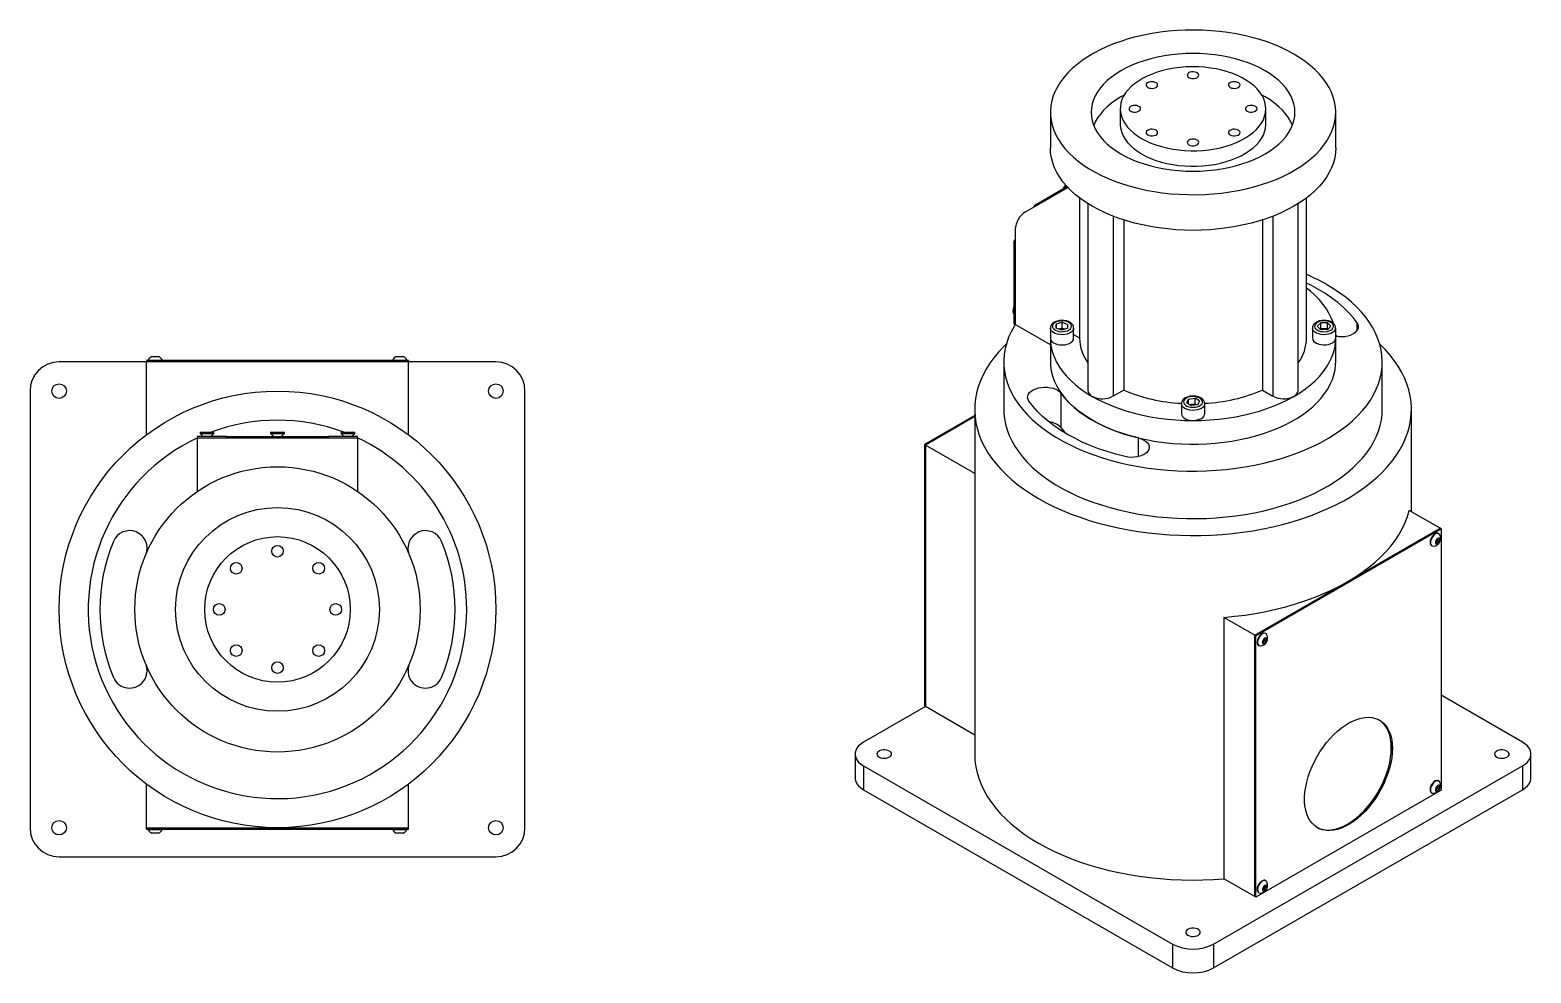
# Model space of a CAD drawing. Header units: millimetres. Extents: x 331 to 2670, y 83 to 2763.
# Drawn here: x 331 to 2393, y 83 to 1379 of the extents above; entities that cross this region are included whole.
import ezdxf

# ---------------------------------------------------------------- set-up
doc = ezdxf.new("R2010")
doc.units = ezdxf.units.MM
doc.layers.add('Nét đậm', color=7, linetype='Continuous', lineweight=35)

msp = doc.modelspace()

# ---------------------------------------------------------------- linework, layer by layer
at = {"layer": 'Nét đậm', "color": 7, "linetype": 'Continuous', "lineweight": 25}
for p, q in [((2027.8, 1286.6), (2023.4, 1289)), ((1732.8, 1265.4), (1732.8, 1216.4)), ((1828.8, 1270.3), (1828.8, 1249)), ((2028.8, 1249), (2028.8, 1270.3)), ((2124.8, 1216.4), (2124.8, 1265.4)), ((1698.6, 1128.8), (1756.6, 1162.3)), ((1711.3, 1137.8), (1755.6, 1163.4)), ((1712.7, 1137), (1756.6, 1162.3)), ((1711.3, 1137.8), (1709.9, 1135.3)), ((1712.7, 1137), (1711.3, 1137.8)), ((1772.8, 1147.9), (1772.8, 955.1)), ((1784.4, 1139.9), (1784.4, 883.2)), ((2073.3, 883.2), (2073.3, 1139.9)), ((2084.8, 955.1), (2084.8, 1147.9)), ((1819.3, 1122.5), (1819.3, 875.5)), ((1819.3, 1122.5), (1819.3, 875.5)), ((1833.6, 1117.5), (1833.6, 883.8)), ((2024.1, 1117.5), (2024.1, 883.8)), ((2038.3, 1122.5), (2038.3, 875.5)), ((2038.3, 1122.5), (2038.3, 875.5)), ((1684.4, 1104.3), (1684.4, 973.7)), ((1684.4, 1091.3), (1683, 1088.8)), ((1683, 1088.8), (1684.4, 1088)), ((1683, 974.5), (1683, 1088.8)), ((1684.4, 973.7), (1684.4, 1088)), ((1684.4, 973.7), (1683, 974.5)), ((1732.8, 945.8), (1684.4, 973.7)), ((1736.3, 976.4), (1736, 975.4)), ((1736.3, 976.4), (1737, 976)), ((1740.8, 974.2), (1740.6, 968.8)), ((1749, 976.8), (1740.8, 974.2)), ((1740.8, 968.7), (1740.8, 974.2)), ((1749, 976.8), (1757, 974)), ((1749, 968.6), (1749, 976.8)), ((1756.9, 968.6), (1757, 974)), ((2104.2, 976.1), (2099.4, 971.5)), ((2104, 966.8), (2099.4, 971.5)), ((2113.6, 976.1), (2104.2, 976.1)), ((2104.2, 968), (2104.2, 976.1)), ((2113.4, 966.7), (2118.2, 971.3)), ((2113.6, 976.1), (2118.2, 971.3)), ((2113.6, 967.9), (2113.6, 976.1)), ((1732.8, 969), (1732.8, 955.1)), ((1732.8, 955.1), (1732.8, 922.4)), ((1748.7, 966), (1740.6, 968.8)), ((1744.9, 967.3), (1744.8, 967.3)), ((1749, 968.6), (1744.9, 967.3)), ((1756.9, 968.6), (1748.7, 966)), ((1749, 968.6), (1752.8, 967.3)), ((1764.8, 955.1), (1764.8, 969)), ((1764.8, 959.9), (1772.8, 955.3)), ((2092.8, 969), (2092.8, 955.1)), ((2104.2, 968), (2103.5, 967.3)), ((2113.4, 966.7), (2104, 966.8)), ((2108.9, 967.9), (2104.2, 968)), ((2113.6, 967.9), (2108.9, 967.9)), ((2113.6, 967.9), (2114.1, 967.4)), ((2126.6, 957.5), (2124.7, 959)), ((2124.8, 955.1), (2124.8, 969)), ((2124.8, 922.4), (2124.8, 955.1)), ((498.3, 929.8), (504.5, 929.8)), ((504.5, 929.8), (507.8, 929.8)), ((834.3, 929.8), (835, 929.8)), ((835, 929.8), (843.8, 929.8)), ((491, 922.3), (371, 922.3)), ((851, 924.3), (491, 924.3)), ((491, 924.3), (491, 922.3)), ((851, 922.3), (491, 922.3)), ((491, 822.3), (491, 922.3)), ((493.5, 925), (493.5, 924.3)), ((493.5, 925), (505.9, 925)), ((505.9, 925), (512.5, 925)), ((512.5, 924.3), (512.5, 925)), ((829.5, 925), (829.5, 924.3)), ((829.5, 925), (829.5, 924.3)), ((829.5, 925), (831, 925)), ((831, 925), (848.5, 925)), ((848.5, 924.3), (848.5, 925)), ((848.5, 924.3), (848.5, 925)), ((851, 924.3), (851, 922.3)), ((851, 822.3), (851, 922.3)), ((971, 922.3), (851, 922.3)), ((1668.8, 922.4), (1668.8, 857.1)), ((2188.8, 857.1), (2188.8, 922.4)), ((331, 882.3), (331, 282.3)), ((1011, 282.3), (1011, 882.3)), ((1747.7, 831.8), (1747.7, 879.1)), ((1833.6, 883.8), (1819.3, 875.5)), ((1922.4, 871.4), (1919.7, 866.3)), ((1919.7, 866.3), (1926.1, 862.3)), ((1922.4, 871.4), (1931.6, 872.7)), ((1922.4, 864.6), (1922.4, 871.4)), ((1937.9, 868.7), (1931.6, 872.7)), ((1931.6, 864.5), (1931.6, 872.7)), ((1937.9, 868.7), (1935.2, 863.5)), ((2024.1, 883.8), (2038.3, 875.5)), ((1628.8, 848.8), (1559.7, 808.9)), ((1628.8, 847.2), (1561.1, 808.1)), ((1628.8, 857.1), (1628.8, 383.5)), ((1912.8, 865), (1912.8, 851.2)), ((1924.1, 863.5), (1927, 863.9)), ((1935.2, 863.5), (1926.1, 862.3)), ((1927, 863.9), (1931.6, 864.5)), ((1933.5, 863.3), (1931.6, 864.5)), ((1944.8, 851.2), (1944.8, 865)), ((2228.8, 716.5), (2228.8, 857.1)), ((564.6, 825.8), (564.6, 824)), ((564.6, 825.8), (583.4, 825.8)), ((583.4, 824), (583.4, 825.8)), ((661.6, 825.8), (661.6, 824)), ((661.6, 825.8), (662.5, 825.8)), ((662.5, 825.8), (680.4, 825.8)), ((680.4, 824), (680.4, 825.8)), ((758.6, 825.8), (758.6, 824)), ((758.6, 825.8), (777.4, 825.8)), ((777.4, 824), (777.4, 825.8)), ((561, 819.9), (561, 817.9)), ((601, 819.9), (561, 819.9)), ((561, 744.5), (561, 817.9)), ((561, 817.9), (581, 817.9)), ((564.6, 824), (568.8, 819.9)), ((564.6, 824), (583.4, 824)), ((567.8, 820.9), (565.4, 819.9)), ((579.2, 819.9), (583.4, 824)), ((581, 817.9), (761, 817.9)), ((601, 817.9), (601, 819.9)), ((601, 819.9), (741, 819.9)), ((601, 817.9), (741, 817.9)), ((661.6, 824), (665.8, 819.9)), ((661.6, 824), (662.5, 824)), ((662.5, 824), (680.4, 824)), ((676.2, 819.9), (680.4, 824)), ((741, 819.9), (741, 817.9)), ((781, 819.9), (741, 819.9)), ((758.6, 824), (762.8, 819.9)), ((758.6, 824), (777.4, 824)), ((761, 817.9), (781, 817.9)), ((773.2, 819.9), (777.4, 824)), ((776.6, 819.9), (774.3, 820.9)), ((781, 817.9), (781, 819.9)), ((781, 817.9), (781, 744.5)), ((1559.7, 808.9), (1561.1, 808.1)), ((1559.7, 808.9), (1559.7, 449.6)), ((1561.1, 808.1), (1561.1, 448.8)), ((1628.8, 769), (1561.1, 808.1)), ((2268.2, 693.8), (2225.8, 718.3)), ((2013.7, 546.8), (2268.2, 693.8)), ((2015.1, 546), (2269.6, 693)), ((2140.9, 620.3), (2268.2, 693.8)), ((2266.4, 686.2), (2265.9, 686.5)), ((2269.6, 693), (2268.2, 693.8)), ((2269.6, 693), (2269.6, 333.7)), ((2256.4, 670), (2256.9, 669.7)), ((2262.8, 673.6), (2263, 676.5)), ((2264.8, 673.1), (2262.8, 673.6)), ((2263.7, 675.6), (2262.9, 674.7)), ((2262.9, 674.2), (2264.8, 673.1)), ((2263, 676.5), (2265.3, 679)), ((2264.8, 676.8), (2263.7, 675.6)), ((2265, 678.3), (2264.8, 676.8)), ((2264.8, 676.8), (2267, 675.6)), ((2267, 675.6), (2264.8, 673.1)), ((2265, 678.7), (2265, 678.3)), ((2265.3, 679), (2267.3, 678.5)), ((2267.3, 678.5), (2267, 675.6)), ((2013.7, 546.8), (2140.9, 620.3)), ((1971.2, 571.3), (1971.2, 212.1)), ((2013.7, 546.8), (1971.2, 571.3)), ((2013.7, 187.6), (2013.7, 546.8)), ((2015.1, 546), (2013.7, 546.8)), ((2015.1, 186.7), (2015.1, 546)), ((2025.2, 536.5), (2025.5, 539.5)), ((2025.2, 537), (2027.1, 535.9)), ((2027.1, 535.9), (2025.2, 536.5)), ((2026.1, 538.4), (2025.3, 537.6)), ((2025.5, 539.5), (2027.8, 541.9)), ((2027.2, 539.5), (2026.1, 538.4)), ((2029.4, 538.3), (2027.1, 535.9)), ((2027.4, 541), (2027.2, 539.5)), ((2027.2, 539.5), (2029.4, 538.3)), ((2027.4, 541.5), (2027.4, 541)), ((2027.8, 541.9), (2029.7, 541.3)), ((2028.9, 549), (2028.3, 549.3)), ((2029.7, 541.3), (2029.4, 538.3)), ((2018.8, 532.9), (2019.4, 532.6)), ((2381.4, 399.8), (2269.6, 464.3)), ((1561.1, 448.8), (1476.3, 399.8)), ((1559.7, 449.6), (1561.1, 448.8)), ((1628.8, 409.7), (1561.1, 448.8)), ((2200.9, 383.3), (2200.9, 400)), ((2201.3, 391.9), (2202.7, 391.1)), ((1464.6, 383.5), (1464.6, 350.8)), ((2393.1, 350.8), (2393.1, 383.5)), ((1476.3, 367.2), (1900.5, 122.2)), ((1476.3, 367.2), (1476.3, 334.5)), ((1957.1, 122.2), (2381.4, 367.2)), ((2381.4, 367.2), (2381.4, 334.5)), ((491, 282.3), (491, 342.3)), ((851, 282.3), (851, 342.3)), ((1476.3, 334.5), (1900.5, 89.6)), ((1957.1, 89.6), (2381.4, 334.5)), ((2269.6, 333.7), (2015.1, 186.7)), ((2256.4, 330.4), (2256.9, 330.1)), ((2262.8, 333.9), (2263, 336.8)), ((2264.8, 333.4), (2262.8, 333.9)), ((2263.7, 335.9), (2262.9, 335)), ((2262.9, 334.5), (2264.8, 333.4)), ((2263, 336.8), (2265.3, 339.3)), ((2264.8, 337.1), (2263.7, 335.9)), ((2265, 338.6), (2264.8, 337.1)), ((2264.8, 337.1), (2267, 335.9)), ((2267, 335.9), (2264.8, 333.4)), ((2265, 339), (2265, 338.6)), ((2265.3, 339.3), (2267.3, 338.8)), ((2266.4, 346.5), (2265.9, 346.8)), ((2267.3, 338.8), (2267, 335.9)), ((491, 280.3), (491, 282.3)), ((491, 282.3), (851, 282.3)), ((491, 282.3), (671, 282.3)), ((491, 280.3), (851, 280.3)), ((493.5, 280.3), (493.5, 279.5)), ((499.4, 279.5), (493.5, 279.5)), ((501.2, 274.8), (498.3, 274.8)), ((512.5, 279.5), (499.4, 279.5)), ((507.8, 274.8), (501.2, 274.8)), ((512.5, 279.5), (512.5, 280.3)), ((671, 282.3), (851, 282.3)), ((829.5, 280.3), (829.5, 279.5)), ((844.5, 279.5), (829.5, 279.5)), ((841.8, 274.8), (834.3, 274.8)), ((843.8, 274.8), (841.8, 274.8)), ((848.5, 279.5), (844.5, 279.5)), ((848.5, 279.5), (848.5, 280.3)), ((851, 280.3), (851, 282.3)), ((371, 242.3), (971, 242.3)), ((2013.7, 187.6), (1971.2, 212.1)), ((2028.9, 209.4), (2028.3, 209.7)), ((2015.1, 186.7), (2013.7, 187.6)), ((2018.8, 193.2), (2019.4, 192.9)), ((2025, 198.2), (2026.5, 201.3)), ((2026, 196.1), (2025, 198.2)), ((2026.2, 198.4), (2025.1, 197.9)), ((2028.4, 197.1), (2026, 196.1)), ((2026.9, 199.9), (2026.2, 198.4)), ((2026.2, 198.4), (2028.4, 197.1)), ((2026.5, 201.3), (2028.9, 202.3)), ((2027.7, 201.5), (2026.9, 199.9)), ((2027.6, 201.7), (2027.7, 201.5)), ((2027.7, 201.5), (2029.9, 200.2)), ((2029.9, 200.2), (2028.4, 197.1)), ((2028.9, 202.3), (2029.9, 200.2)), ((1900.5, 122.2), (1900.5, 89.6)), ((1957.1, 122.2), (1957.1, 89.6))]:
    msp.add_line(p, q, dxfattribs=at)
at = {"layer": 'Nét đậm', "color": 8, "linetype": 'Continuous', "lineweight": 25}
for p, q in [((2154.2, 965.7), (2154.2, 976.3)), ((1853.8, 792.3), (1853.8, 817.9))]:
    msp.add_line(p, q, dxfattribs=at)
at = {"layer": 'Nét đậm', "color": 7, "linetype": 'Continuous', "lineweight": 25, "flags": 128}
for points in [[(2067.4, 1345.4), (2058.9, 1350), (2049.9, 1354.3), (2040.4, 1358.4), (2030.6, 1362.1), (2020.4, 1365.4), (2009.9, 1368.4), (1999.1, 1371), (1988, 1373.2), (1976.7, 1375.1), (1965.3, 1376.5), (1953.7, 1377.6), (1942, 1378.3), (1930.3, 1378.5), (1918.6, 1378.4), (1906.9, 1377.8), (1895.3, 1376.8), (1883.8, 1375.5), (1872.4, 1373.7), (1861.3, 1371.6), (1850.4, 1369.1), (1839.8, 1366.2), (1829.5, 1362.9), (1819.6, 1359.3), (1810.1, 1355.4), (1801, 1351.1), (1792.3, 1346.6), (1784.1, 1341.7), (1776.5, 1336.6), (1769.4, 1331.2), (1762.9, 1325.6), (1756.9, 1319.7), (1751.6, 1313.7), (1746.9, 1307.5), (1742.9, 1301.1), (1739.5, 1294.6), (1736.8, 1288.1), (1734.8, 1281.4), (1733.5, 1274.7), (1732.9, 1267.9), (1733, 1261.1), (1733.7, 1254.4), (1735.2, 1247.7), (1737.4, 1241), (1740.3, 1234.4), (1743.8, 1228), (1748, 1221.7), (1752.9, 1215.5), (1758.3, 1209.5), (1764.4, 1203.7), (1771.1, 1198.2), (1778.4, 1192.8), (1786.1, 1187.8), (1794.4, 1183), (1803.2, 1178.5), (1812.4, 1174.3), (1822.1, 1170.5), (1832.1, 1167), (1842.5, 1163.8), (1853.1, 1161), (1864.1, 1158.6), (1875.3, 1156.5), (1886.6, 1154.9), (1898.2, 1153.6), (1909.8, 1152.7), (1921.5, 1152.3), (1933.2, 1152.2), (1944.9, 1152.6), (1956.6, 1153.4), (1968.1, 1154.5), (1979.5, 1156.1), (1990.8, 1158), (2001.8, 1160.3), (2012.5, 1163.1), (2023, 1166.1), (2033.1, 1169.6), (2042.8, 1173.3), (2052.2, 1177.4), (2061.1, 1181.8), (2069.5, 1186.6), (2077.4, 1191.6), (2084.8, 1196.8), (2091.6, 1202.3), (2097.8, 1208.1), (2103.5, 1214), (2108.5, 1220.1), (2112.8, 1226.4), (2116.5, 1232.8), (2119.6, 1239.4), (2121.9, 1246), (2123.6, 1252.7), (2124.5, 1259.4), (2124.8, 1266.2), (2124.4, 1273), (2123.2, 1279.7), (2121.4, 1286.4), (2118.9, 1293), (2115.7, 1299.5), (2111.8, 1305.9), (2107.3, 1312.2), (2102.1, 1318.2), (2096.3, 1324.1), (2089.9, 1329.8), (2083, 1335.2), (2075.4, 1340.4), (2067.4, 1345.4)], [(2027.8, 1322.5), (2020.5, 1326.4), (2012.7, 1330.1), (2004.5, 1333.4), (1995.9, 1336.3), (1987, 1338.9), (1977.7, 1341.1), (1968.3, 1342.9), (1958.6, 1344.3), (1948.7, 1345.4), (1938.8, 1346), (1928.8, 1346.2), (1918.8, 1346), (1908.9, 1345.4), (1899.1, 1344.3), (1889.4, 1342.9), (1879.9, 1341.1), (1870.7, 1338.9), (1861.7, 1336.3), (1853.1, 1333.4), (1844.9, 1330.1), (1837.1, 1326.4), (1829.8, 1322.5), (1823, 1318.3), (1816.7, 1313.8), (1811, 1309.1), (1805.9, 1304.1), (1801.5, 1298.9), (1797.6, 1293.6), (1794.5, 1288.1), (1792, 1282.5), (1790.2, 1276.9), (1789.2, 1271.1), (1788.8, 1265.4), (1789.2, 1259.6), (1790.2, 1253.9), (1792, 1248.2), (1794.5, 1242.6), (1797.6, 1237.1), (1801.5, 1231.8), (1805.9, 1226.6), (1811, 1221.7), (1816.7, 1216.9), (1823, 1212.4), (1829.8, 1208.2), (1837.1, 1204.3), (1844.9, 1200.7), (1853.1, 1197.4), (1861.7, 1194.4), (1870.7, 1191.8), (1879.9, 1189.6), (1889.4, 1187.8), (1899.1, 1186.4), (1908.9, 1185.4), (1918.8, 1184.7), (1928.8, 1184.5), (1938.8, 1184.7), (1948.7, 1185.4), (1958.6, 1186.4), (1968.3, 1187.8), (1977.7, 1189.6), (1987, 1191.8), (1995.9, 1194.4), (2004.5, 1197.4), (2012.7, 1200.7), (2020.5, 1204.3), (2027.8, 1208.2), (2034.6, 1212.4), (2040.9, 1216.9), (2046.6, 1221.7), (2051.7, 1226.6), (2056.2, 1231.8), (2060, 1237.1), (2063.1, 1242.6), (2065.6, 1248.2), (2067.4, 1253.9), (2068.5, 1259.6), (2068.8, 1265.4), (2068.5, 1271.1), (2067.4, 1276.9), (2065.6, 1282.5), (2063.1, 1288.1), (2060, 1293.6), (2056.2, 1298.9), (2051.7, 1304.1), (2046.6, 1309.1), (2040.9, 1313.8), (2034.6, 1318.3), (2027.8, 1322.5)], [(1858.1, 1229.4), (1864.3, 1226.2), (1870.9, 1223.2), (1877.9, 1220.6), (1885.3, 1218.3), (1893, 1216.4), (1900.9, 1214.8), (1909, 1213.7), (1917.3, 1212.9), (1925.7, 1212.6), (1934, 1212.6), (1942.4, 1213.1), (1950.6, 1213.9), (1958.7, 1215.2), (1966.6, 1216.8), (1974.2, 1218.8), (1981.5, 1221.2), (1988.4, 1223.9), (1994.9, 1227), (2001, 1230.3), (2006.5, 1233.9), (2011.5, 1237.8), (2015.9, 1241.9), (2019.7, 1246.2), (2022.9, 1250.7), (2025.4, 1255.3), (2027.2, 1260), (2028.4, 1264.8), (2028.8, 1269.7), (2028.5, 1274.5), (2027.6, 1279.3), (2025.9, 1284), (2023.6, 1288.7), (2020.6, 1293.2), (2016.9, 1297.5), (2012.7, 1301.7), (2007.8, 1305.6), (2002.4, 1309.3), (1996.5, 1312.8), (1990.1, 1315.9), (1983.3, 1318.7), (1976.1, 1321.1), (1968.5, 1323.2), (1960.7, 1325), (1952.7, 1326.3), (1944.5, 1327.3), (1936.1, 1327.8), (1927.8, 1328), (1919.4, 1327.7), (1911.1, 1327.1), (1902.9, 1326), (1894.9, 1324.6), (1887.2, 1322.7), (1879.7, 1320.6), (1872.6, 1318), (1865.9, 1315.1), (1859.6, 1311.9), (1853.8, 1308.4), (1848.5, 1304.7), (1843.8, 1300.7), (1839.7, 1296.5), (1836.2, 1292.1), (1833.4, 1287.5), (1831.2, 1282.9), (1829.7, 1278.1), (1829, 1273.3), (1828.9, 1268.4), (1829.5, 1263.6), (1830.8, 1258.8), (1832.8, 1254.2), (1835.5, 1249.6), (1838.8, 1245.1), (1842.7, 1240.9), (1847.3, 1236.8), (1852.4, 1233), (1858.1, 1229.4)], [(1923.2, 1313.2), (1925.1, 1312.4), (1927.3, 1311.9), (1929.7, 1311.9), (1932, 1312.2), (1934, 1312.9), (1935.6, 1314), (1936.5, 1315.2), (1936.8, 1316.6), (1936.4, 1318), (1935.3, 1319.2), (1933.6, 1320.2), (1931.5, 1320.8), (1929.1, 1321.1), (1926.7, 1320.9), (1924.6, 1320.4), (1922.8, 1319.5), (1921.5, 1318.3), (1920.9, 1317), (1921, 1315.6), (1921.7, 1314.3), (1923.2, 1313.2)], [(1866.6, 1299.7), (1868.5, 1298.8), (1870.8, 1298.4), (1873.1, 1298.3), (1875.4, 1298.7), (1877.5, 1299.4), (1879, 1300.5), (1880, 1301.7), (1880.2, 1303.1), (1879.8, 1304.4), (1878.7, 1305.7), (1877, 1306.6), (1874.9, 1307.3), (1872.5, 1307.5), (1870.2, 1307.4), (1868, 1306.8), (1866.2, 1305.9), (1864.9, 1304.8), (1864.3, 1303.4), (1864.4, 1302.1), (1865.2, 1300.8), (1866.6, 1299.7)], [(1979.7, 1299.7), (1981.6, 1298.8), (1983.9, 1298.4), (1986.3, 1298.3), (1988.6, 1298.7), (1990.6, 1299.4), (1992.2, 1300.5), (1993.1, 1301.7), (1993.4, 1303.1), (1992.9, 1304.4), (1991.8, 1305.7), (1990.1, 1306.6), (1988, 1307.3), (1985.7, 1307.5), (1983.3, 1307.4), (1981.1, 1306.8), (1979.3, 1305.9), (1978.1, 1304.8), (1977.4, 1303.4), (1977.5, 1302.1), (1978.3, 1300.8), (1979.7, 1299.7)], [(1834.2, 1289), (1829.8, 1286.6), (1823, 1282.4), (1816.7, 1277.9), (1811, 1273.1), (1805.9, 1268.2), (1801.5, 1263), (1797.6, 1257.7), (1794.5, 1252.2), (1792.3, 1247.4)], [(2065.3, 1247.4), (2063.1, 1252.2), (2060, 1257.7), (2056.2, 1263), (2051.7, 1268.2), (2046.6, 1273.1), (2040.9, 1277.9), (2034.6, 1282.4), (2027.8, 1286.6)], [(1843.2, 1267), (1845.1, 1266.2), (1847.3, 1265.7), (1849.7, 1265.7), (1852, 1266), (1854, 1266.8), (1855.6, 1267.8), (1856.5, 1269.1), (1856.8, 1270.4), (1856.4, 1271.8), (1855.3, 1273), (1853.6, 1274), (1851.5, 1274.6), (1849.1, 1274.9), (1846.7, 1274.7), (1844.6, 1274.2), (1842.8, 1273.3), (1841.5, 1272.1), (1840.9, 1270.8), (1841, 1269.4), (1841.7, 1268.1), (1843.2, 1267)], [(2003.2, 1267), (2005.1, 1266.2), (2007.3, 1265.7), (2009.7, 1265.7), (2012, 1266), (2014, 1266.8), (2015.6, 1267.8), (2016.5, 1269.1), (2016.8, 1270.4), (2016.4, 1271.8), (2015.3, 1273), (2013.6, 1274), (2011.5, 1274.6), (2009.1, 1274.9), (2006.7, 1274.7), (2004.6, 1274.2), (2002.8, 1273.3), (2001.5, 1272.1), (2000.9, 1270.8), (2001, 1269.4), (2001.7, 1268.1), (2003.2, 1267)], [(1828.8, 1249), (1828.9, 1247.2), (1829.5, 1242.4), (1830.8, 1237.6), (1832.8, 1232.9), (1835.5, 1228.3), (1838.8, 1223.9), (1842.7, 1219.6), (1847.3, 1215.6), (1852.4, 1211.8), (1858.1, 1208.2)], [(1858.1, 1208.2), (1864.3, 1204.9), (1870.9, 1202), (1877.9, 1199.3), (1885.3, 1197.1), (1893, 1195.1), (1900.9, 1193.6), (1909, 1192.4), (1917.3, 1191.7), (1925.7, 1191.3), (1934, 1191.4), (1942.4, 1191.8), (1950.6, 1192.7), (1958.7, 1193.9), (1966.6, 1195.6), (1974.2, 1197.6), (1981.5, 1200), (1988.4, 1202.7), (1994.9, 1205.7), (2001, 1209.1), (2006.5, 1212.7), (2011.5, 1216.6), (2015.9, 1220.7), (2019.7, 1225), (2022.9, 1229.5), (2025.4, 1234.1), (2027.2, 1238.8), (2028.4, 1243.6), (2028.8, 1248.4), (2028.8, 1249)], [(1866.6, 1234.3), (1868.5, 1233.5), (1870.8, 1233.1), (1873.1, 1233), (1875.4, 1233.4), (1877.5, 1234.1), (1879, 1235.1), (1880, 1236.4), (1880.2, 1237.8), (1879.8, 1239.1), (1878.7, 1240.3), (1877, 1241.3), (1874.9, 1242), (1872.5, 1242.2), (1870.2, 1242.1), (1868, 1241.5), (1866.2, 1240.6), (1864.9, 1239.4), (1864.3, 1238.1), (1864.4, 1236.7), (1865.2, 1235.4), (1866.6, 1234.3)], [(1979.7, 1234.3), (1981.6, 1233.5), (1983.9, 1233.1), (1986.3, 1233), (1988.6, 1233.4), (1990.6, 1234.1), (1992.2, 1235.1), (1993.1, 1236.4), (1993.4, 1237.8), (1992.9, 1239.1), (1991.8, 1240.3), (1990.1, 1241.3), (1988, 1242), (1985.7, 1242.2), (1983.3, 1242.1), (1981.1, 1241.5), (1979.3, 1240.6), (1978.1, 1239.4), (1977.4, 1238.1), (1977.5, 1236.7), (1978.3, 1235.4), (1979.7, 1234.3)], [(1923.2, 1220.8), (1925.1, 1220), (1927.3, 1219.5), (1929.7, 1219.5), (1932, 1219.8), (1934, 1220.6), (1935.6, 1221.6), (1936.5, 1222.9), (1936.8, 1224.2), (1936.4, 1225.6), (1935.3, 1226.8), (1933.6, 1227.8), (1931.5, 1228.4), (1929.1, 1228.7), (1926.7, 1228.5), (1924.6, 1228), (1922.8, 1227.1), (1921.5, 1225.9), (1920.9, 1224.6), (1921, 1223.2), (1921.7, 1221.9), (1923.2, 1220.8)], [(1790.2, 1136.4), (1782.1, 1141.3), (1774.5, 1146.6), (1767.5, 1152.1), (1761.1, 1157.8), (1755.3, 1163.8), (1750.1, 1169.9), (1745.6, 1176.2), (1741.7, 1182.7), (1738.5, 1189.3), (1736, 1196), (1734.2, 1202.7), (1733.2, 1209.5), (1732.8, 1216.4)], [(2124.8, 1216.4), (2124.5, 1209.5), (2123.4, 1202.7), (2121.6, 1196), (2119.1, 1189.3), (2115.9, 1182.7), (2112.1, 1176.2), (2107.5, 1169.9), (2102.4, 1163.8), (2096.5, 1157.8), (2090.1, 1152.1), (2083.1, 1146.6), (2075.5, 1141.3), (2067.4, 1136.4)], [(2067.4, 1136.4), (2058.8, 1131.7), (2049.7, 1127.3), (2040.2, 1123.2), (2030.2, 1119.5), (2019.9, 1116.2), (2009.3, 1113.2), (1998.3, 1110.6), (1987.1, 1108.3), (1975.7, 1106.5), (1964.1, 1105.1), (1952.4, 1104), (1940.6, 1103.4), (1928.8, 1103.2), (1917, 1103.4), (1905.2, 1104), (1893.5, 1105.1), (1881.9, 1106.5), (1870.5, 1108.3), (1859.3, 1110.6), (1848.4, 1113.2), (1837.7, 1116.2), (1827.4, 1119.5), (1817.5, 1123.2), (1807.9, 1127.3), (1798.8, 1131.7), (1790.2, 1136.4)], [(1684.4, 973.7), (1682.9, 971.2), (1678.9, 963.8), (1675.5, 956.2), (1672.8, 948.6), (1670.8, 940.9), (1669.5, 933.1), (1668.9, 925.3), (1669, 917.5), (1669.7, 909.8), (1671.2, 902), (1673.4, 894.3), (1676.3, 886.7), (1679.8, 879.2), (1684, 871.8), (1688.9, 864.5), (1694.5, 857.4), (1700.6, 850.5), (1707.4, 843.7), (1714.8, 837.2), (1722.7, 830.9), (1731.2, 824.9), (1740.3, 819.1), (1749.8, 813.6), (1759.8, 808.3), (1770.3, 803.4), (1781.2, 798.8), (1792.5, 794.6), (1804.2, 790.7), (1816.2, 787.1), (1828.5, 783.9), (1841.1, 781.1), (1853.9, 778.7), (1867, 776.6), (1880.2, 775), (1893.5, 773.7), (1906.9, 772.9), (1920.4, 772.4), (1933.9, 772.3), (1947.4, 772.7), (1960.8, 773.5), (1974.1, 774.6), (1987.4, 776.2), (2000.4, 778.1), (2013.3, 780.5), (2026, 783.2), (2038.4, 786.3), (2050.4, 789.8), (2062.2, 793.6), (2073.6, 797.7), (2084.6, 802.3), (2095.2, 807.1), (2105.4, 812.2), (2115, 817.7), (2124.2, 823.4), (2132.8, 829.4), (2140.9, 835.6), (2148.4, 842.1), (2155.4, 848.8), (2161.7, 855.7), (2167.4, 862.7), (2172.4, 870), (2176.8, 877.3), (2180.5, 884.8), (2183.6, 892.4), (2185.9, 900.1), (2187.6, 907.8), (2188.5, 915.6), (2188.8, 923.4), (2188.4, 931.2), (2187.2, 938.9), (2185.4, 946.7), (2182.9, 954.3), (2179.7, 961.9), (2175.8, 969.4), (2171.2, 976.7), (2166, 983.9), (2160.2, 990.9), (2153.7, 997.7), (2146.6, 1004.4), (2139, 1010.8), (2130.7, 1017), (2122, 1022.9), (2112.7, 1028.5), (2112.7, 1028.5)], [(2154.2, 976.3), (2148.7, 983.5), (2142.4, 990.5), (2135.4, 997.4), (2127.8, 1003.9), (2119.6, 1010.2), (2110.8, 1016.3), (2101.3, 1022), (2091.4, 1027.4), (2084.8, 1030.7)], [(2121.6, 975.4), (2121.6, 975.5), (2119.1, 982.2), (2115.9, 988.7), (2112.1, 995.2), (2107.5, 1001.5), (2102.4, 1007.7), (2096.5, 1013.6), (2090.1, 1019.4), (2084.8, 1023.6)], [(1683, 988.9), (1682.8, 989.1), (1681.9, 990.4)], [(1761.8, 971.3), (1761.5, 973), (1760.5, 974.7), (1758.9, 976.1), (1756.7, 977.4), (1754.1, 978.2), (1751.3, 978.8), (1748.3, 978.9), (1745.3, 978.6), (1742.5, 978), (1740, 976.9), (1738.1, 975.6), (1736.7, 974.1), (1735.9, 972.4), (1735.9, 970.7), (1736.5, 968.9), (1737.8, 967.4), (1739.7, 966), (1742.1, 965), (1744.9, 964.3), (1747.9, 963.9), (1750.9, 964), (1753.8, 964.5), (1756.4, 965.3), (1758.6, 966.5), (1760.3, 967.9), (1761.4, 969.6), (1761.8, 971.3)], [(2120, 967.6), (2121.2, 969.2), (2121.8, 970.9), (2121.6, 972.6), (2120.8, 974.3), (2119.3, 975.8), (2117.3, 977.1), (2114.8, 978.1), (2112, 978.7), (2109, 978.9), (2106, 978.7), (2103.1, 978.2), (2100.6, 977.2), (2098.5, 976), (2096.9, 974.5), (2096, 972.8), (2095.8, 971.1), (2096.3, 969.3), (2097.5, 967.7), (2099.3, 966.3), (2101.5, 965.2), (2104.2, 964.4), (2107.2, 964), (2110.2, 963.9), (2113.1, 964.3), (2115.8, 965.1), (2118.2, 966.2), (2120, 967.6)], [(2124.8, 957.8), (2124.9, 957.8), (2128.9, 957.3), (2133.1, 957.2), (2137.3, 957.5), (2141.3, 958.2), (2145, 959.3), (2148.3, 960.8), (2151.1, 962.6), (2153.4, 964.6), (2155, 966.8), (2155.9, 969.2), (2156, 971.6), (2155.5, 974), (2154.2, 976.3)], [(1732.8, 955.1), (1732.9, 954.2), (1733.6, 952.3), (1735, 950.4), (1737, 948.8), (1739.6, 947.5), (1742.7, 946.5), (1746, 946), (1749.4, 945.8), (1752.9, 946.1), (1756.1, 946.8), (1759, 947.9), (1761.4, 949.4), (1763.2, 951.1), (1764.4, 952.9), (1764.8, 954.9)], [(1732.8, 955.1), (1733.1, 948.9), (1734.1, 942.1), (1735.8, 935.3), (1738.3, 928.5), (1741.4, 921.9), (1745.3, 915.3), (1749.8, 909), (1755, 902.8), (1760.9, 896.7), (1767.3, 890.9), (1774.4, 885.4), (1782, 880.1), (1790.2, 875.1)], [(2067.4, 875.1), (2075.5, 880), (2083.1, 885.3), (2090.1, 890.8), (2096.5, 896.5), (2102.4, 902.5), (2107.5, 908.6), (2112.1, 915), (2115.9, 921.4), (2119.1, 928), (2121.6, 934.7), (2123.4, 941.4), (2124.5, 948.2), (2124.8, 955.1)], [(2092.8, 955.1), (2092.8, 955), (2093.2, 953), (2094.3, 951.1), (2096.1, 949.4), (2098.5, 948), (2101.4, 946.9), (2104.6, 946.2), (2108.1, 945.8), (2111.5, 946), (2114.8, 946.5), (2117.9, 947.5), (2120.5, 948.8), (2122.6, 950.4)], [(1672.3, 946.9), (1668.4, 943.1), (1661.5, 935.7), (1655.2, 928.2), (1649.6, 920.5), (1644.6, 912.6), (1640.3, 904.6), (1636.7, 896.5), (1633.7, 888.3), (1631.5, 880), (1629.9, 871.7), (1629, 863.4), (1628.8, 855), (1629.4, 846.6), (1630.6, 838.3), (1632.5, 830), (1635.1, 821.8), (1638.4, 813.6), (1642.4, 805.6), (1647, 797.6), (1652.3, 789.8), (1658.3, 782.2), (1664.9, 774.8), (1672.1, 767.5), (1679.9, 760.4), (1688.3, 753.6), (1697.2, 747), (1706.7, 740.7), (1716.7, 734.6), (1727.2, 728.9), (1738.1, 723.4), (1749.6, 718.2), (1761.4, 713.4), (1773.6, 708.9), (1786.2, 704.7), (1799.1, 700.9), (1812.3, 697.5), (1825.8, 694.4), (1839.6, 691.7), (1853.5, 689.4), (1867.6, 687.5), (1881.9, 686), (1896.3, 684.9), (1910.7, 684.2), (1925.2, 683.9), (1939.7, 684), (1954.2, 684.5), (1968.6, 685.4), (1982.9, 686.7), (1997.1, 688.4), (2011.1, 690.5), (2025, 693), (2038.6, 695.9), (2051.9, 699.2), (2065, 702.8), (2077.8, 706.8), (2090.2, 711.1), (2102.2, 715.8), (2113.8, 720.8), (2125, 726.1), (2135.8, 731.7), (2146, 737.6), (2155.8, 743.8), (2165, 750.3), (2173.6, 757), (2181.7, 763.9), (2189.2, 771.1), (2196.1, 778.5), (2202.4, 786), (2208, 793.7), (2213, 801.6), (2217.3, 809.6), (2220.9, 817.7), (2223.9, 825.9), (2226.2, 834.1), (2227.7, 842.5), (2228.6, 850.8), (2228.8, 859.2), (2228.3, 867.5), (2227, 875.9), (2225.1, 884.2), (2222.5, 892.4), (2219.2, 900.6), (2215.2, 908.6), (2210.6, 916.5), (2205.3, 924.3), (2199.3, 932), (2192.7, 939.4), (2185.5, 946.7), (2185.3, 946.9)], [(1732.8, 922.4), (1733.1, 916.8), (1734, 910), (1735.6, 903.3), (1738, 896.6), (1741, 890.1), (1744.7, 883.7), (1749, 877.4), (1754, 871.2), (1759.6, 865.3), (1765.9, 859.5), (1772.7, 854), (1780, 848.7), (1787.9, 843.7), (1796.4, 839), (1805.2, 834.6), (1814.6, 830.5), (1824.3, 826.7), (1834.4, 823.2), (1844.9, 820.2), (1855.6, 817.4), (1866.6, 815.1), (1877.9, 813.2), (1889.3, 811.6), (1900.9, 810.4), (1912.5, 809.7), (1924.3, 809.3), (1936, 809.3), (1947.7, 809.8), (1959.4, 810.6), (1970.9, 811.9), (1982.3, 813.6), (1993.5, 815.6), (2004.4, 818), (2015.1, 820.8), (2025.5, 824), (2035.5, 827.5), (2045.2, 831.4), (2054.4, 835.5), (2063.2, 840), (2071.5, 844.8), (2079.3, 849.9), (2086.5, 855.2), (2093.2, 860.8), (2099.3, 866.6), (2104.8, 872.6), (2109.6, 878.8), (2113.8, 885.1), (2117.4, 891.6), (2120.2, 898.1), (2122.4, 904.8), (2123.9, 911.5), (2124.7, 918.3), (2124.8, 922.4)], [(1703.4, 868.5), (1702.1, 870.8), (1701.6, 873.2), (1701.8, 875.6), (1702.7, 878), (1704.3, 880.2), (1706.5, 882.2), (1709.3, 884), (1712.7, 885.5), (1716.4, 886.6), (1720.4, 887.3), (1724.5, 887.7), (1728.7, 887.5), (1732.8, 887), (1736.6, 886.1), (1740.2, 884.8), (1743.3, 883.2), (1745.8, 881.3), (1747.7, 879.1)], [(1835.4, 792.3), (1822.9, 795.5), (1810.8, 799.1), (1799, 803.1), (1787.6, 807.5), (1776.7, 812.3), (1766.2, 817.4), (1756.3, 822.8), (1746.9, 828.6), (1738, 834.6), (1729.8, 840.9), (1722.2, 847.5), (1715.3, 854.3), (1709, 861.3), (1703.4, 868.5)], [(1853.8, 817.9), (1843, 820.7), (1832.5, 823.9), (1822.4, 827.4), (1812.7, 831.3), (1803.3, 835.5), (1794.5, 840), (1786.1, 844.9), (1778.2, 850), (1770.9, 855.4), (1764.2, 861), (1758.1, 866.8), (1752.6, 872.9), (1747.7, 879.1)], [(1790.2, 875.1), (1798.8, 870.4), (1807.9, 866), (1817.5, 862), (1827.4, 858.2), (1837.7, 854.9), (1848.4, 851.9), (1859.3, 849.3), (1870.5, 847), (1881.9, 845.2), (1893.5, 843.8), (1905.2, 842.8), (1917, 842.1), (1928.8, 841.9), (1940.6, 842.1), (1952.4, 842.8), (1964.1, 843.8), (1975.7, 845.2), (1987.1, 847), (1998.3, 849.3), (2009.3, 851.9), (2019.9, 854.9), (2030.2, 858.2), (2040.2, 862), (2049.7, 866), (2058.8, 870.4), (2067.4, 875.1)], [(1819.3, 875.5), (1819.3, 875.5), (1819.3, 875.5), (1819.3, 875.5), (1819.3, 875.5), (1819.3, 875.5), (1819.3, 875.5), (1819.3, 875.5), (1819.3, 875.5)], [(1938.3, 872.6), (1936, 873.7), (1933.3, 874.5), (1930.4, 874.9), (1927.4, 875), (1924.4, 874.6), (1921.7, 873.8), (1919.4, 872.7), (1917.6, 871.3), (1916.4, 869.7), (1915.8, 868), (1916, 866.2), (1916.8, 864.6), (1918.3, 863), (1920.4, 861.8), (1922.9, 860.8), (1925.7, 860.2), (1928.7, 860), (1931.7, 860.2), (1934.6, 860.8), (1937.1, 861.7), (1939.2, 863), (1940.7, 864.5), (1941.6, 866.1), (1941.8, 867.9), (1941.3, 869.6), (1940.1, 871.2), (1938.3, 872.6)], [(2038.3, 875.5), (2038.3, 875.5), (2038.3, 875.5), (2038.3, 875.5), (2038.3, 875.5), (2038.3, 875.5), (2038.3, 875.5), (2038.3, 875.5), (2038.3, 875.5)], [(1668.8, 857.1), (1669, 852.2), (1669.7, 844.4), (1671.2, 836.7), (1673.4, 829), (1676.3, 821.4), (1679.8, 813.9), (1684, 806.5), (1688.9, 799.2), (1694.5, 792.1), (1700.6, 785.2), (1707.4, 778.4), (1714.8, 771.9), (1722.7, 765.6), (1731.2, 759.5), (1740.3, 753.7), (1749.8, 748.2), (1759.8, 743), (1770.3, 738.1), (1781.2, 733.5), (1792.5, 729.3), (1804.2, 725.4), (1816.2, 721.8), (1828.5, 718.6), (1841.1, 715.8), (1853.9, 713.4), (1867, 711.3), (1880.2, 709.6), (1893.5, 708.4), (1906.9, 707.5), (1920.4, 707.1), (1933.9, 707), (1947.4, 707.4), (1960.8, 708.1), (1974.1, 709.3), (1987.4, 710.9), (2000.4, 712.8), (2013.3, 715.1), (2026, 717.9), (2038.4, 721), (2050.4, 724.4), (2062.2, 728.3), (2073.6, 732.4), (2084.6, 736.9), (2095.2, 741.8), (2105.4, 746.9), (2115, 752.3), (2124.2, 758.1), (2132.8, 764.1), (2140.9, 770.3), (2148.4, 776.8), (2155.4, 783.5), (2161.7, 790.3), (2167.4, 797.4), (2172.4, 804.6), (2176.8, 812), (2180.5, 819.5), (2183.6, 827.1), (2185.9, 834.8), (2187.6, 842.5), (2188.5, 850.3), (2188.8, 857.1)], [(1912.8, 851.2), (1913.2, 849.2), (1914.2, 847.3), (1916, 845.6), (1918.4, 844.2), (1921.2, 843), (1924.4, 842.3), (1927.8, 841.9), (1931.3, 842), (1934.6, 842.6), (1937.7, 843.5), (1940.3, 844.8), (1942.5, 846.3), (1943.9, 848.1), (1944.7, 850.1), (1944.8, 851.2)], [(1747.7, 831.8), (1752.6, 825.5), (1753.5, 824.4)], [(1853.8, 817.9), (1857.5, 816.8), (1860.8, 815.3), (1863.7, 813.5), (1865.9, 811.5), (1867.5, 809.2), (1868.4, 806.9), (1868.6, 804.5), (1868.1, 802.1), (1866.8, 799.8), (1864.9, 797.6), (1862.3, 795.7), (1859.2, 794.1), (1855.7, 792.8), (1851.8, 791.9), (1847.8, 791.3), (1843.6, 791.2), (1839.4, 791.6), (1835.4, 792.3)], [(2140.9, 620.3), (2151.2, 626.5), (2160.9, 633), (2170, 639.8), (2178.5, 646.8), (2186.5, 654), (2193.7, 661.5), (2200.4, 669.2), (2206.4, 677), (2211.7, 685), (2216.3, 693.2), (2220.2, 701.5), (2223.3, 709.8), (2225.8, 718.3)], [(2265.9, 686.5), (2265, 686.9), (2263.4, 686.9), (2261.6, 686.3), (2259.8, 685.1), (2258.1, 683.4), (2256.6, 681.3), (2255.4, 679), (2254.7, 676.6), (2254.4, 674.4), (2254.7, 672.4), (2255.4, 670.9), (2256.4, 670)], [(2265.6, 686.5), (2263.9, 686.6), (2262.1, 686), (2260.3, 684.8), (2258.6, 683.1), (2257.1, 681), (2256, 678.7), (2255.2, 676.3), (2255, 674.1), (2255.2, 672.1), (2256, 670.6), (2257.1, 669.6), (2258.6, 669.3), (2258.9, 669.3)], [(2267.8, 684.7), (2266.9, 685.9), (2265.6, 686.5)], [(2267, 680.3), (2265.8, 680.2), (2264.5, 679.5), (2263.2, 678.3), (2262.3, 676.7), (2261.8, 675), (2261.7, 673.5), (2262.2, 672.3), (2263.1, 671.7), (2264.3, 671.8), (2265.6, 672.5), (2266.8, 673.8), (2267.8, 675.4), (2268.3, 677.1), (2268.4, 678.6), (2267.9, 679.7), (2267, 680.3)], [(2265, 678.3), (2265, 678.6), (2265, 678.6)], [(1971.2, 571.3), (1985.9, 572.8), (2000.4, 574.6), (2014.7, 576.8), (2028.8, 579.5), (2042.7, 582.6), (2056.3, 586), (2069.6, 589.8), (2082.5, 594), (2095.1, 598.6), (2107.2, 603.5), (2118.9, 608.8), (2130.2, 614.4), (2140.9, 620.3)], [(2021, 546.8), (2019.4, 544.8), (2018.1, 542.6), (2017.3, 540.2), (2016.9, 537.9), (2017, 535.9), (2017.5, 534.2), (2018.6, 533), (2018.8, 532.9)], [(2021.5, 546.5), (2020, 544.5), (2018.7, 542.3), (2017.8, 539.9), (2017.4, 537.6), (2017.5, 535.6), (2018.1, 533.9), (2019.1, 532.7), (2020.5, 532.2), (2021.4, 532.1)], [(2030.2, 547.5), (2029.7, 548.4), (2028.4, 549.2), (2026.9, 549.5), (2025.1, 549.1), (2023.3, 548.1), (2021.5, 546.5)], [(2026.2, 541.7), (2025.1, 540.2), (2024.4, 538.6), (2024.1, 536.9), (2024.4, 535.6), (2025.1, 534.8), (2026.2, 534.5), (2027.5, 535), (2028.7, 536), (2029.8, 537.5), (2030.6, 539.2), (2030.8, 540.8), (2030.6, 542.1), (2029.8, 543), (2028.7, 543.2), (2027.5, 542.8), (2026.2, 541.7)], [(2027.4, 541), (2027.4, 541.4), (2027.4, 541.4)], [(2202.7, 391.1), (2202.5, 384.6), (2201.7, 377.9), (2200.5, 371), (2198.8, 363.9), (2196.6, 356.9), (2193.9, 349.8), (2190.9, 342.7), (2187.4, 335.8), (2183.6, 329.1), (2179.4, 322.5), (2174.9, 316.3), (2170.1, 310.4), (2165.1, 304.8), (2160, 299.7), (2154.6, 295.1), (2149.2, 290.9), (2143.7, 287.3), (2138.2, 284.3), (2132.8, 281.9), (2127.4, 280), (2122.1, 278.9), (2117.1, 278.3), (2112.2, 278.4), (2107.6, 279.2), (2103.2, 280.6), (2099.2, 282.6), (2095.5, 285.2), (2092.3, 288.4), (2089.4, 292.2), (2087, 296.5), (2085, 301.3), (2083.6, 306.5), (2082.6, 312.2), (2082.1, 318.2), (2082.1, 324.6), (2082.6, 331.2), (2083.6, 338), (2085, 345), (2087, 352), (2089.4, 359.1), (2092.3, 366.2), (2095.5, 373.2), (2099.2, 380), (2103.2, 386.7), (2107.6, 393.1), (2112.2, 399.2), (2117.1, 404.9), (2122.1, 410.2), (2127.4, 415.1), (2132.8, 419.5), (2138.2, 423.4), (2143.7, 426.7), (2149.2, 429.4), (2154.6, 431.5), (2160, 433), (2165.1, 433.9), (2170.1, 434.1), (2174.9, 433.7), (2179.4, 432.6), (2183.6, 430.9), (2187.4, 428.6), (2190.9, 425.7), (2193.9, 422.2), (2196.6, 418.2), (2198.8, 413.6), (2200.5, 408.6), (2201.7, 403.1), (2202.5, 397.3), (2202.7, 391.1)], [(2201.3, 391.9), (2201.1, 398.1), (2200.3, 403.9), (2199.1, 409.4), (2197.3, 414.4), (2195.2, 419), (2192.5, 423), (2189.5, 426.5), (2186, 429.4), (2184.3, 430.5)], [(1476.3, 399.8), (1472.5, 397.3), (1469.4, 394.6), (1467.1, 391.6), (1465.5, 388.4), (1464.7, 385.1), (1464.7, 381.8), (1465.5, 378.6), (1467.1, 375.4), (1469.4, 372.4), (1472.5, 369.7), (1476.3, 367.2)], [(2099, 282.7), (2101.8, 281.4), (2106.1, 280), (2110.8, 279.2), (2115.6, 279.1), (2120.7, 279.7), (2126, 280.9), (2131.4, 282.7), (2136.8, 285.1), (2142.3, 288.1), (2147.8, 291.7), (2153.2, 295.9), (2158.6, 300.5), (2163.7, 305.6), (2168.7, 311.2), (2173.5, 317.1), (2178, 323.3), (2182.1, 329.9), (2186, 336.6), (2189.5, 343.5), (2192.5, 350.6), (2195.2, 357.7), (2197.3, 364.8), (2199.1, 371.8), (2200.3, 378.7), (2201.1, 385.4), (2201.3, 391.9)], [(2381.4, 367.2), (2385.1, 369.7), (2388.2, 372.4), (2390.6, 375.4), (2392.2, 378.6), (2393, 381.8), (2393, 385.1), (2392.2, 388.4), (2390.6, 391.6), (2388.2, 394.6), (2385.1, 397.3), (2381.4, 399.8)], [(1497.5, 379.4), (1499.6, 378.5), (1502.2, 377.9), (1504.9, 377.7), (1507.6, 378), (1510, 378.7), (1512.1, 379.7), (1513.6, 381), (1514.4, 382.5), (1514.5, 384.1), (1513.9, 385.6), (1512.5, 387), (1510.6, 388.1), (1508.2, 388.9), (1505.6, 389.2), (1502.9, 389.2), (1500.3, 388.7), (1498, 387.8), (1496.2, 386.7), (1495, 385.2), (1494.6, 383.7), (1494.8, 382.1), (1495.8, 380.7), (1497.5, 379.4)], [(1628.8, 383.5), (1628.8, 382.7), (1629.2, 374.3), (1630.4, 365.8), (1632.2, 357.5), (1634.8, 349.1), (1638, 340.9), (1642, 332.8), (1646.6, 324.7), (1651.9, 316.9), (1657.9, 309.1), (1664.5, 301.6), (1671.7, 294.3), (1679.6, 287.1), (1688, 280.2), (1697, 273.6), (1706.6, 267.2), (1716.7, 261), (1727.3, 255.2), (1738.4, 249.7), (1749.9, 244.5), (1761.9, 239.6), (1774.2, 235.1), (1786.9, 230.9), (1800, 227.1), (1813.4, 223.6), (1827, 220.6), (1840.9, 217.9), (1855, 215.6), (1869.3, 213.8), (1883.7, 212.3), (1898.2, 211.2), (1912.8, 210.6), (1927.5, 210.3), (1942.1, 210.5), (1956.7, 211.1), (1971.2, 212.1)], [(2346, 379.4), (2348.2, 378.5), (2350.7, 377.9), (2353.4, 377.7), (2356.1, 378), (2358.6, 378.7), (2360.6, 379.7), (2362.1, 381), (2362.9, 382.5), (2363, 384.1), (2362.4, 385.6), (2361, 387), (2359.1, 388.1), (2356.7, 388.9), (2354.1, 389.2), (2351.4, 389.2), (2348.8, 388.7), (2346.5, 387.8), (2344.7, 386.7), (2343.5, 385.2), (2343.1, 383.7), (2343.4, 382.1), (2344.4, 380.7), (2346, 379.4)], [(1464.6, 350.8), (1464.7, 349.2), (1465.5, 345.9), (1467.1, 342.8), (1469.4, 339.8), (1472.5, 337), (1476.3, 334.5)], [(2381.4, 334.5), (2385.1, 337), (2388.2, 339.8), (2390.6, 342.8), (2392.2, 345.9), (2393, 349.2), (2393.1, 350.8)], [(2265.9, 346.8), (2265, 347.2), (2263.4, 347.2), (2261.6, 346.6), (2259.8, 345.4), (2258.1, 343.7), (2256.6, 341.6), (2255.4, 339.3), (2254.7, 337), (2254.4, 334.7), (2254.7, 332.8), (2255.4, 331.3), (2256.4, 330.4)], [(2265.6, 346.9), (2263.9, 346.9), (2262.1, 346.3), (2260.3, 345.1), (2258.6, 343.4), (2257.1, 341.3), (2256, 339), (2255.2, 336.6), (2255, 334.4), (2255.2, 332.5), (2256, 330.9), (2257.1, 330), (2258.6, 329.6), (2258.9, 329.6)], [(2267, 340.6), (2265.8, 340.6), (2264.5, 339.8), (2263.2, 338.6), (2262.3, 337), (2261.8, 335.3), (2261.7, 333.8), (2262.2, 332.6), (2263.1, 332.1), (2264.3, 332.1), (2265.6, 332.9), (2266.8, 334.1), (2267.8, 335.7), (2268.3, 337.4), (2268.4, 338.9), (2267.9, 340.1), (2267, 340.6)], [(2265, 338.6), (2265, 338.9), (2265, 339)], [(2267.8, 345), (2266.9, 346.2), (2265.6, 346.9)], [(2028.3, 209.7), (2027.5, 210), (2025.9, 210.1), (2024.1, 209.5), (2022.3, 208.3), (2020.6, 206.7), (2019.1, 204.6), (2017.9, 202.3), (2017.1, 199.9), (2016.9, 197.7), (2017.1, 195.7), (2017.8, 194.2), (2018.8, 193.2)], [(2030.2, 207.8), (2029.4, 209), (2028.1, 209.7), (2026.5, 209.8), (2024.7, 209.2), (2022.8, 208), (2021.1, 206.3), (2019.6, 204.3), (2018.4, 202), (2017.7, 199.6), (2017.4, 197.4), (2017.6, 195.4), (2018.3, 193.9), (2019.4, 192.9), (2020.9, 192.5), (2021.4, 192.5)], [(2030.6, 202.5), (2029.8, 203.3), (2028.7, 203.5), (2027.5, 203.1), (2026.2, 202), (2025.1, 200.6), (2024.4, 198.9), (2024.1, 197.3), (2024.4, 195.9), (2025.1, 195.1), (2026.2, 194.9), (2027.5, 195.3), (2028.7, 196.4), (2029.8, 197.8), (2030.6, 199.5), (2030.8, 201.1), (2030.6, 202.5)], [(1921.7, 134.5), (1923.9, 133.5), (1926.4, 133), (1929.2, 132.8), (1931.8, 133.1), (1934.3, 133.7), (1936.4, 134.8), (1937.8, 136.1), (1938.7, 137.6), (1938.8, 139.2), (1938.1, 140.7), (1936.8, 142.1), (1934.9, 143.2), (1932.5, 143.9), (1929.8, 144.3), (1927.1, 144.3), (1924.5, 143.8), (1922.2, 142.9), (1920.5, 141.7), (1919.3, 140.3), (1918.8, 138.8), (1919.1, 137.2), (1920.1, 135.7), (1921.7, 134.5)]]:
    msp.add_lwpolyline(points, dxfattribs=at)
at = {"layer": 'Nét đậm', "color": 8, "linetype": 'Continuous', "lineweight": 25, "flags": 128}
for points in [[(1764.8, 968.8), (1764.4, 966.8), (1763.2, 964.9), (1761.4, 963.3), (1759, 961.8), (1756.1, 960.7), (1752.9, 960), (1749.4, 959.7), (1746, 959.9), (1742.7, 960.4), (1739.6, 961.4), (1737, 962.7), (1735, 964.3), (1733.6, 966.1), (1732.9, 968.1), (1732.8, 969)], [(2122.6, 964.2), (2120.5, 962.6), (2117.9, 961.3), (2114.8, 960.4), (2111.5, 959.9), (2108.1, 959.7), (2104.6, 960), (2101.4, 960.8), (2098.5, 961.9), (2096.1, 963.3), (2094.3, 965), (2093.2, 966.9), (2092.8, 968.9), (2092.8, 968.9)], [(1944.8, 865), (1944.7, 864), (1943.9, 862), (1942.5, 860.2), (1940.3, 858.6), (1937.7, 857.4), (1934.6, 856.4), (1931.3, 855.9), (1927.8, 855.8), (1924.4, 856.2), (1921.2, 856.9), (1918.4, 858.1), (1916, 859.5), (1914.2, 861.2), (1913.2, 863.1), (1912.8, 865.1)]]:
    msp.add_lwpolyline(points, dxfattribs=at)
at = {"layer": 'Nét đậm', "color": 7, "linetype": 'Continuous', "lineweight": 25}
for centre, radius in [((371, 882.3), 10), ((971, 882.3), 10), ((671, 582.3), 300), ((671, 582.3), 196), ((671, 582.3), 140), ((671, 582.3), 100), ((671, 662.3), 8), ((614.4, 638.8), 8), ((727.6, 638.8), 8), ((591, 582.3), 8), ((751, 582.3), 8), ((614.4, 525.7), 8), ((727.6, 525.7), 8), ((671, 502.3), 8), ((371, 282.3), 10), ((971, 282.3), 10)]:
    msp.add_circle(centre, radius, dxfattribs=at)
for centre, radius, start, end in [((1765.7, 1155.4), 16, 139.652, 161.5668), ((1767.1, 1154.6), 16.1, 141.3928, 154.1005), ((1715.2, 1102.9), 30.7, 122.6055, 177.3945), ((1977, 792.5), 272.3, 60.1252, 66.6825), ((1692.1, 993.5), 10.7, 147.8118, 196.7786), ((1691.5, 992.6), 8.9, 161.9376, 198.0624), ((1748.8, 954.6), 13.4, 72.6638, 107.1844), ((1832.3, 956.3), 59.5, 181.186, 216.3313), ((2024.9, 956.5), 60, 323.8155, 358.6672), ((2108.6, 955.7), 12.2, 88.751, 113.1578), ((2109, 955.5), 12.4, 67.478, 90.2207), ((2118.3, 955.3), 6.5, 310.9502, 358.2429), ((503, 920.3), 10.6, 116.5409, 153.3384), ((503, 920.3), 10.6, 26.6616, 63.4591), ((839, 920.3), 10.6, 116.5409, 153.3384), ((839, 920.3), 10.6, 26.6616, 63.4591), ((371, 882.3), 40, 90, 180), ((971, 882.3), 40, 0, 90), ((1794.3, 884.2), 10, 185.4957, 245.8244), ((1804.3, 902.1), 30.4, 242.4286, 299.4521), ((1924.4, 1096.9), 231.7, 246.9138, 267.1386), ((1932.9, 1098.2), 233, 272.9042, 293.0291), ((2053.3, 902.1), 30.4, 240.5479, 297.5714), ((2063.3, 884.2), 10, 294.1756, 354.5043), ((1928.5, 852.1), 11.9, 97.309, 109.6689), ((1928.8, 850.8), 13.2, 70.6047, 97.9508), ((671, 582.3), 260, 69.5096, 110.4904), ((1729.1, 814.9), 25.1, 42.1487, 85.8043), ((671, 582.3), 260, 115.029, 0), ((671, 582.3), 260, 0, 64.971), ((467.8, 666.5), 24, 337.5, 157.5), ((874.3, 666.5), 24, 22.5, 202.5), ((2258.3, 679.9), 10.6, 335.693, 26.6643), ((671, 582.3), 244, 157.5, 202.5), ((671, 582.3), 244, 337.5, 22.5), ((2258.3, 679.9), 10.6, 273.3411, 335.693), ((2260.9, 678.1), 3.73, 302.3613, 318.7127), ((2260.2, 678.8), 4.79, 317.6125, 353.7736), ((2026.3, 543.3), 6.39, 71.8361, 146.4475), ((2020.7, 542.8), 10.6, 273.3411, 26.6643), ((2023.3, 540.9), 3.71, 302.2726, 317.0113), ((2022.6, 541.7), 4.84, 316.3861, 352.2473), ((467.8, 498.1), 24, 202.5, 22.5), ((874.3, 498.1), 24, 157.5, 337.5), ((2258.3, 340.2), 10.6, 273.3411, 335.693), ((2260.9, 338.4), 3.73, 302.3613, 318.7127), ((2260.2, 339.1), 4.79, 317.6125, 353.7736), ((2258.3, 340.2), 10.6, 335.693, 26.6643), ((371, 282.3), 40, 180, 270), ((503, 284.3), 10.6, 206.6616, 243.4591), ((503, 284.3), 10.6, 296.5409, 333.3384), ((839, 284.3), 10.6, 206.6616, 243.4591), ((839, 284.3), 10.6, 296.5409, 333.3384), ((971, 282.3), 40, 270, 0), ((2020.7, 203.1), 10.6, 316.564, 26.6643), ((2020.7, 203.1), 10.6, 273.3411, 316.564), ((2023, 201.7), 4.33, 299.7178, 335.9765), ((2023.2, 201.8), 4.14, 333.3052, 357.512), ((1928.8, 176.6), 61.2, 242.4914, 297.5086), ((1928.8, 143.9), 61.2, 242.4914, 297.5086)]:
    msp.add_arc(centre, radius, start, end, dxfattribs=at)
at = {"layer": 'Nét đậm', "color": 8, "linetype": 'Continuous', "lineweight": 25}
msp.add_arc((2118.3, 969.1), 6.48, 310.8921, 359.3759, dxfattribs=at)
at = {"layer": 'Nét đậm', "color": 7, "linetype": 'Continuous', "lineweight": 25}
for points, knots in [([(1764.8, 968.8), (1764.8, 969.2), (1764.8, 970.4), (1764.1, 972.3), (1762.9, 974.2), (1761.2, 975.8), (1759, 977.2), (1756.3, 978.4), (1753.4, 979.1), (1750.2, 979.5), (1747, 979.5), (1743.9, 979), (1740.9, 978.2), (1738.2, 977), (1736, 975.5), (1734.4, 973.7), (1733.3, 971.8), (1732.8, 970.2), (1732.9, 969.3), (1732.9, 969.1)], [0, 0, 0, 0, 0.039324, 0.096679, 0.154434, 0.214794, 0.278379, 0.343988, 0.409913, 0.475597, 0.541163, 0.606905, 0.673075, 0.740045, 0.808044, 0.868646, 0.926134, 0.981532, 1, 1, 1, 1]), ([(2124.7, 969.1), (2124.7, 969.5), (2124.8, 970.5), (2124.2, 972.2), (2123, 974.1), (2121.3, 975.8), (2119.1, 977.2), (2116.4, 978.3), (2113.5, 979.1), (2110.3, 979.5), (2107.1, 979.5), (2104, 979.1), (2101, 978.3), (2098.3, 977.1), (2096.1, 975.6), (2094.4, 973.8), (2093.3, 971.9), (2092.8, 970.2), (2092.9, 969.2), (2092.9, 968.9)], [0, 0, 0, 0, 0.027556, 0.085351, 0.143325, 0.203857, 0.267644, 0.333531, 0.399788, 0.465804, 0.531692, 0.597749, 0.664221, 0.731484, 0.79978, 0.860809, 0.918701, 0.974427, 1, 1, 1, 1]), ([(1939.9, 872.7), (1939.5, 873), (1938.2, 873.7), (1935.9, 874.6), (1932.9, 875.3), (1929.7, 875.6), (1926.5, 875.5), (1923.4, 875), (1920.5, 874.1), (1917.8, 872.9), (1915.7, 871.3), (1914.1, 869.5), (1913.2, 867.5), (1912.8, 866), (1912.8, 865.2), (1912.9, 865.1)], [0, 0, 0, 0, 0.048121, 0.136244, 0.22412, 0.311671, 0.39912, 0.486851, 0.575234, 0.664755, 0.755642, 0.835729, 0.911755, 0.985384, 1, 1, 1, 1]), ([(1944.8, 865), (1944.8, 865.6), (1944.7, 867), (1943.8, 868.9), (1942.5, 870.7), (1941.1, 872), (1940.1, 872.6), (1939.9, 872.7)], [0, 0, 0, 0, 0.20988, 0.439931, 0.674284, 0.920651, 1, 1, 1, 1])]:
    msp.add_open_spline(points, degree=3, knots=knots, dxfattribs=at)

doc.saveas('drawing.dxf')
